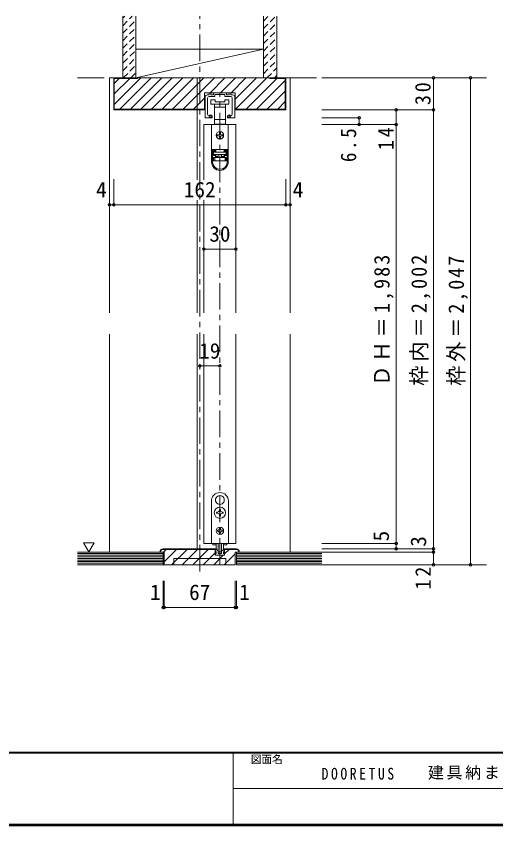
# Model space of a CAD drawing. Units: millimetres at full size, sheet at 1:5. Extents: x -957 to 993, y -689 to 708.
# Drawn here: x -186 to 265, y -689 to 72 of the extents above; entities that cross this region are included whole.
import ezdxf
from ezdxf.enums import TextEntityAlignment as Align

# ---------------------------------------------------------------- set-up
doc = ezdxf.new("R2010")
doc.units = ezdxf.units.MM
doc.header["$LTSCALE"] = 5
doc.header["$PDMODE"] = 32
doc.header["$PDSIZE"] = 2.5
doc.linetypes.add('CHAIN1', pattern=[8, 5, -1, 1, -1])
doc.linetypes.add('DASHED1', pattern=[1.8, 1.2, -0.6])
doc.layers.add('0-B_寸法', color=7, linetype='Continuous', lineweight=9)
doc.layers.add('F-1_枠', color=6, linetype='Continuous', lineweight=9)
doc.layers.add('F-0_補助線', color=7, linetype='Continuous')
doc.layers.add('F-A_文字', color=7, linetype='Continuous')
doc.styles.add('ＭＳ ゴシック', font='')
doc.styles.get('ＭＳ ゴシック').set_extended_font_data('MS Gothic')

# ---------------------------------------------------------------- blocks, each defined once
blk = doc.blocks.new('01')
at = {"layer": '0-B_寸法'}
for p, q in [((-8.95, 7.72), (-9.85, 7.72)), ((-5.85, 7.72), (5.85, 7.72)), ((8.95, 7.72), (9.85, 7.72)), ((-14, 3.72), (-14, -15.48)), ((-12, 5.72), (-10.45, 5.72)), ((-11.65, 2.72), (-11.65, -12.157)), ((-10.15, 6.02), (-10.15, 7.42)), ((-10.15, 4.22), (-4.95, 4.22)), ((-8.65, 6.02), (-8.65, 7.42)), ((-6.45, 5.72), (-8.35, 5.72)), ((-6.15, 7.42), (-6.15, 6.02)), ((-4.65, 4.52), (-4.65, 5.92)), ((-4.35, 6.22), (-0.3, 6.22)), ((0, 6.52), (-0.3, 6.22)), ((0, 6.52), (0.3, 6.22)), ((4.35, 6.22), (0.3, 6.22)), ((4.65, 4.52), (4.65, 5.92)), ((10.15, 4.22), (4.95, 4.22)), ((6.15, 7.42), (6.15, 6.02)), ((6.45, 5.72), (8.35, 5.72)), ((8.65, 6.02), (8.65, 7.42)), ((10.15, 6.02), (10.15, 7.42)), ((12, 5.72), (10.45, 5.72)), ((11.65, 2.72), (11.65, -12.157)), ((14, 3.72), (14, -15.48)), ((-7.15, -15.48), (-7.15, -14.405)), ((7.15, -15.48), (7.15, -14.405)), ((-13.7, -15.78), (-7.45, -15.78)), ((13.7, -15.78), (7.45, -15.78))]:
    blk.add_line(p, q, dxfattribs=at)
for centre, radius, start, end in [((-9.85, 7.42), 0.3, 90, 180), ((-8.95, 7.42), 0.3, 0, 90), ((-5.85, 7.42), 0.3, 90, 180), ((5.85, 7.42), 0.3, 0, 90), ((8.95, 7.42), 0.3, 90, 180), ((9.85, 7.42), 0.3, 0, 90), ((-12, 3.72), 2, 90, 180), ((-10.15, 2.72), 1.5, 90, 180), ((-10.45, 6.02), 0.3, 270, 0), ((-8.35, 6.02), 0.3, 180, 270), ((-6.45, 6.02), 0.3, 270, 0), ((-4.95, 4.52), 0.3, 270, 0), ((-4.35, 5.92), 0.3, 90, 180), ((4.35, 5.92), 0.3, 0, 90), ((4.95, 4.52), 0.3, 180, 270), ((6.45, 6.02), 0.3, 180, 270), ((8.35, 6.02), 0.3, 270, 0), ((10.45, 6.02), 0.3, 180, 270), ((10.15, 2.72), 1.5, 0, 90), ((12, 3.72), 2, 0, 90), ((-9.65, -12.157), 2, 180, 253.54075), ((-8.8, -9.28), 5, 253.54075, 284.75682), ((-7.45, -14.405), 0.3, 0, 104.75682), ((7.45, -14.405), 0.3, 75.24318, 180), ((8.8, -9.28), 5, 255.24318, 286.45925), ((9.65, -12.157), 2, 286.45925, 0), ((-13.7, -15.48), 0.3, 180, 270), ((-7.45, -15.48), 0.3, 270, 0), ((7.45, -15.48), 0.3, 180, 270), ((13.7, -15.48), 0.3, 270, 0)]:
    blk.add_arc(centre, radius, start, end, dxfattribs=at)
for p in [(-8.8, -14.28), (8.8, -14.28)]:
    blk.add_point(p, dxfattribs=at)

msp = doc.modelspace()

# ---------------------------------------------------------------- linework, layer by layer
at = {"layer": '0-B_寸法'}
for p, q in [((-86.141, 14.407), (-86.141, 72.407)), ((-73.641, 14.407), (-73.641, 72.407)), ((46.359, 14.407), (46.359, 72.407)), ((58.859, 14.407), (58.859, 72.407)), ((-73.641, 14.407), (46.359, 41.407)), ((-73.641, 41.407), (46.359, 41.407)), ((-98.641, 14.407), (-94.641, 14.407)), ((-98.641, 14.407), (-98.641, -206.593)), ((-94.641, -15.593), (-94.641, 14.407)), ((-94.141, -10.579), (-69.155, 14.407)), ((-94.141, -15.093), (-94.141, 13.907)), ((-94.141, -0.68), (-79.555, 13.907)), ((-94.141, 9.22), (-89.454, 13.907)), ((-88.756, -15.093), (-59.256, 14.407)), ((-78.856, -15.093), (-49.356, 14.407)), ((-73.641, 14.407), (46.359, 14.407)), ((-68.957, -15.093), (-39.457, 14.407)), ((-29.557, 14.407), (-59.057, -15.093)), ((-19.658, 14.407), (-49.158, -15.093)), ((-39.258, -15.093), (-9.758, 14.407)), ((-29.359, -15.093), (0.141, 14.407)), ((-16.141, 14.407), (-16.141, -81.57)), ((-3.959, 0.407), (10.041, 14.407)), ((5.94, 0.407), (19.94, 14.407)), ((15.84, 0.407), (29.84, 14.407)), ((19.759, -5.574), (39.739, 14.407)), ((20.139, -15.093), (49.639, 14.407)), ((30.038, -15.093), (59.038, 13.907)), ((39.938, -15.093), (66.859, 11.828)), ((52.359, 13.907), (52.359, 14.407)), ((52.359, 13.907), (66.859, 13.907)), ((66.859, -15.093), (66.859, 13.907)), ((67.359, -15.593), (67.359, 14.407)), ((71.359, -206.593), (71.359, 14.407)), ((241.359, 14.407), (101.359, 14.407)), ((206.359, 14.407), (206.359, -15.593)), ((241.359, 14.407), (241.359, -431.593)), ((-9.041, -15.593), (-9.041, 0.407)), ((19.759, 0.407), (-9.041, 0.407)), ((19.759, -15.593), (19.759, 0.407)), ((49.837, -15.093), (66.859, 1.928)), ((-19.459, -15.093), (-9.041, -4.675)), ((-3.141, -6.293), (-3.141, -10.293)), ((0.859, -6.293), (-3.141, -6.293)), ((0.859, -8.293), (0.859, -6.293)), ((9.859, -6.293), (9.859, -8.293)), ((13.859, -6.293), (9.859, -6.293)), ((13.859, -10.293), (13.859, -6.293)), ((-9.041, -15.093), (-94.141, -15.093)), ((-9.56, -15.093), (-9.041, -14.575)), ((-3.141, -10.293), (5.359, -10.293)), ((0.109, -10.293), (0.109, -13.293)), ((0.109, -13.293), (0.109, -24.893)), ((0.109, -13.293), (5.359, -13.293)), ((9.859, -8.293), (0.859, -8.293)), ((5.359, -10.293), (13.859, -10.293)), ((5.359, -13.293), (10.609, -13.293)), ((10.609, -13.293), (10.609, -10.293)), ((10.609, -24.893), (10.609, -13.293)), ((66.859, -15.093), (19.759, -15.093)), ((59.737, -15.093), (66.859, -7.971)), ((-9.041, -15.593), (-94.641, -15.593)), ((67.359, -15.593), (19.759, -15.593)), ((206.359, -15.593), (101.359, -15.593)), ((171.359, -15.593), (171.359, -29.593)), ((206.359, -443.593), (206.359, -15.593)), ((-9.641, -29.593), (-9.641, -81.57)), ((20.359, -29.593), (-9.641, -29.593)), ((-2.541, -29.593), (-2.541, -52.893)), ((13.259, -29.593), (-2.541, -29.593)), ((0.109, -24.893), (0.109, -29.293)), ((5.359, -24.893), (0.109, -24.893)), ((0.109, -29.293), (1.359, -29.293)), ((10.609, -24.893), (5.359, -24.893)), ((9.359, -29.593), (9.359, -29.293)), ((9.359, -29.293), (10.609, -29.293)), ((10.609, -29.293), (10.609, -24.893)), ((13.259, -29.593), (13.259, -52.893)), ((20.359, -29.593), (20.359, -206.593)), ((136.359, -23.093), (101.359, -23.093)), ((171.359, -29.593), (101.359, -29.593)), ((136.359, -23.093), (136.359, -29.593)), ((171.359, -29.593), (171.359, -423.594)), ((4.859, -37.093), (4.859, -38.093)), ((5.859, -38.093), (5.859, -37.093)), ((3.859, -39.093), (2.859, -39.093)), ((2.859, -40.093), (3.859, -40.093)), ((4.859, -41.093), (4.859, -42.093)), ((5.859, -42.093), (5.859, -41.093)), ((7.859, -39.093), (6.859, -39.093)), ((6.859, -40.093), (7.859, -40.093)), ((-2.541, -52.893), (-2.541, -52.993)), ((13.259, -52.893), (-2.541, -52.893)), ((-2.541, -52.993), (-2.541, -64.693)), ((-1.541, -52.993), (-2.541, -52.993)), ((-1.541, -64.693), (-1.541, -52.993)), ((1.159, -52.993), (-1.541, -52.993)), ((0.459, -52.993), (0.459, -52.893)), ((1.159, -52.993), (1.159, -53.993)), ((1.359, -55.093), (1.359, -52.893)), ((9.359, -52.893), (9.359, -55.093)), ((9.559, -53.993), (9.559, -52.993)), ((12.259, -52.993), (9.559, -52.993)), ((10.259, -52.893), (10.259, -52.993)), ((13.259, -52.893), (13.259, -52.993)), ((13.259, -64.693), (13.259, -52.993)), ((-0.741, -53.993), (1.159, -53.993)), ((-0.741, -53.993), (-0.741, -58.693)), ((1.159, -54.993), (-0.741, -54.993)), ((1.159, -58.693), (-0.741, -58.693)), ((1.359, -55.093), (-0.541, -55.093)), ((-0.541, -55.093), (-0.541, -55.593)), ((-0.541, -63.593), (-0.541, -60.593)), ((-0.541, -60.593), (0.459, -60.593)), ((0.459, -60.593), (0.459, -63.593)), ((0.459, -60.593), (10.259, -60.593)), ((1.159, -53.993), (1.159, -54.993)), ((1.159, -58.693), (1.159, -60.593)), ((1.359, -59.593), (1.359, -57.593)), ((1.359, -59.593), (3.859, -59.593)), ((1.359, -60.593), (1.359, -59.593)), ((3.859, -57.593), (3.859, -60.593)), ((6.859, -57.593), (6.859, -60.593)), ((11.259, -55.093), (9.359, -55.093)), ((9.359, -57.593), (9.359, -59.593)), ((9.559, -53.993), (11.459, -53.993)), ((9.559, -57.693), (11.459, -57.693)), ((9.559, -58.693), (9.559, -57.693)), ((9.559, -60.593), (9.559, -58.693)), ((11.459, -58.693), (9.559, -58.693)), ((10.259, -63.593), (10.259, -60.593)), ((10.259, -60.593), (11.259, -60.593)), ((11.259, -55.593), (11.259, -55.093)), ((11.259, -60.593), (11.259, -63.593)), ((11.459, -58.693), (11.459, -53.993)), ((0.459, -63.593), (-0.541, -63.593)), ((10.259, -63.593), (0.459, -63.593)), ((11.259, -63.593), (10.259, -63.593)), ((-94.641, -104.898), (-94.641, -80.839)), ((67.359, -104.898), (67.359, -84.339)), ((-94.641, -104.898), (67.359, -104.898)), ((-16.141, -100.78), (-16.141, -206.593)), ((-9.641, -100.78), (-9.641, -206.593)), ((-9.641, -146.593), (20.359, -146.593)), ((-98.641, -226.593), (-98.641, -431.594)), ((-16.141, -226.593), (-16.141, -428.594)), ((-9.641, -226.593), (-9.641, -423.594)), ((20.359, -226.593), (20.359, -423.594)), ((71.359, -431.594), (71.359, -226.593)), ((5.26, -378.445), (5.359, -378.544)), ((5.458, -378.445), (5.359, -378.544)), ((-2.641, -423.594), (-2.641, -383.594)), ((1.716, -384.582), (1.851, -384.619)), ((1.815, -384.754), (1.851, -384.619)), ((9.001, -384.582), (8.866, -384.619)), ((8.902, -384.754), (8.866, -384.619)), ((13.359, -383.594), (13.359, -423.594)), ((3.159, -394.094), (2.209, -394.094)), ((2.209, -394.094), (2.209, -395.094)), ((2.209, -395.094), (3.159, -395.094)), ((4.859, -391.444), (4.859, -392.394)), ((5.859, -391.444), (4.859, -391.444)), ((5.859, -392.394), (5.859, -391.444)), ((8.509, -394.094), (7.559, -394.094)), ((7.559, -395.094), (8.509, -395.094)), ((8.509, -395.094), (8.509, -394.094)), ((5.859, -397.744), (5.859, -396.794)), ((3.559, -411.094), (2.959, -411.094)), ((2.959, -411.094), (2.959, -412.094)), ((4.859, -409.194), (5.859, -409.194)), ((4.859, -409.194), (4.859, -409.794)), ((5.859, -409.194), (5.859, -409.794)), ((7.159, -411.094), (7.759, -411.094)), ((2.959, -412.094), (3.559, -412.094)), ((4.859, -413.394), (4.859, -413.994)), ((5.859, -413.994), (4.859, -413.994)), ((5.859, -413.394), (5.859, -413.994)), ((-123.077, -422.78), (-118.077, -431.44)), ((-9.641, -423.594), (20.359, -423.594)), ((13.359, -423.594), (-2.641, -423.594)), ((-1.241, -423.594), (-1.241, -424.794)), ((-1.241, -424.794), (1.891, -424.794)), ((1.859, -428.015), (1.859, -423.594)), ((3.859, -423.594), (3.859, -431.215)), ((6.859, -423.594), (6.859, -431.215)), ((8.826, -424.794), (11.959, -424.794)), ((8.859, -428.015), (8.859, -423.594)), ((11.959, -423.594), (11.959, -424.794)), ((171.359, -423.594), (101.359, -423.594)), ((171.359, -423.594), (171.359, -428.594)), ((-48.141, -431.594), (-128.641, -431.594)), ((-48.141, -433.094), (-128.641, -433.094)), ((-47.141, -431.594), (-51.141, -431.594)), ((-48.141, -428.594), (0.959, -428.594)), ((-48.141, -429.093), (0.959, -429.093)), ((-48.141, -443.593), (-48.141, -431.594)), ((-47.877, -431.594), (-45.377, -429.093)), ((-47.141, -440.758), (-35.477, -429.093)), ((-47.141, -443.594), (-47.141, -431.594)), ((-40.078, -443.594), (-25.578, -429.093)), ((-30.178, -443.594), (-15.678, -429.093)), ((-20.279, -443.594), (-5.779, -429.093)), ((-10.379, -443.594), (0.959, -432.256)), ((0.859, -428.594), (1.402, -428.594)), ((0.859, -429.594), (0.859, -428.594)), ((0.959, -434.593), (0.959, -428.593)), ((1.559, -434.593), (1.073, -433.367)), ((1.859, -433.093), (1.259, -433.093)), ((3.021, -430.006), (1.755, -428.74)), ((1.859, -433.093), (1.859, -431.83)), ((3.233, -430.094), (3.559, -430.094)), ((3.759, -432.793), (3.759, -430.294)), ((6.559, -431.515), (4.159, -431.515)), ((5.359, -433.393), (5.659, -433.093)), ((5.659, -433.093), (6.659, -433.093)), ((6.959, -432.793), (6.959, -430.294)), ((7.484, -430.094), (7.159, -430.094)), ((7.697, -430.006), (8.962, -428.74)), ((8.859, -433.093), (8.859, -431.83)), ((8.859, -433.093), (9.459, -433.093)), ((9.159, -434.593), (9.645, -433.367)), ((9.42, -443.594), (19.859, -433.155)), ((9.759, -428.594), (20.859, -428.594)), ((9.759, -429.093), (20.859, -429.093)), ((9.759, -433.355), (14.02, -429.093)), ((20.859, -443.593), (20.859, -431.594)), ((20.859, -431.594), (101.359, -431.594)), ((20.859, -433.094), (101.359, -433.094)), ((206.359, -428.594), (101.359, -428.594)), ((206.359, -431.593), (101.359, -431.593)), ((241.359, -443.593), (241.359, -431.593)), ((-48.141, -434.594), (-128.641, -434.594)), ((-48.141, -436.094), (-128.641, -436.094)), ((-48.141, -437.594), (-128.641, -437.594)), ((-48.141, -439.094), (-128.641, -439.094)), ((-48.141, -440.594), (-128.641, -440.594)), ((-0.48, -443.594), (8.52, -434.593)), ((2.659, -434.593), (1.559, -434.593)), ((2.659, -434.593), (2.859, -434.393)), ((2.859, -434.393), (3.059, -434.593)), ((7.659, -434.593), (3.059, -434.593)), ((7.859, -434.393), (7.659, -434.593)), ((8.059, -434.593), (7.859, -434.393)), ((8.059, -434.593), (9.159, -434.593)), ((10.859, -443.594), (10.859, -437.593)), ((20.859, -434.594), (101.359, -434.594)), ((20.859, -436.094), (101.359, -436.094)), ((20.859, -437.594), (101.359, -437.594)), ((20.859, -439.094), (101.359, -439.094)), ((20.859, -440.594), (101.359, -440.594)), ((-48.141, -442.094), (-128.641, -442.094)), ((-48.141, -443.594), (-128.641, -443.594)), ((19.859, -443.594), (-47.141, -443.594)), ((20.859, -442.094), (101.359, -442.094)), ((20.859, -443.594), (101.359, -443.594)), ((241.359, -443.593), (101.359, -443.593))]:
    msp.add_line(p, q, dxfattribs=at)
at = {"layer": '0-B_寸法', "linetype": 'DASHED1'}
for p, q in [((-86.113, 63.44), (-77.147, 72.407)), ((-86.113, 70.511), (-84.218, 72.407)), ((-86.113, 56.369), (-73.613, 68.869)), ((46.359, 60.732), (58.033, 72.407)), ((46.359, 67.803), (50.962, 72.407)), ((-86.113, 49.298), (-73.613, 61.798)), ((46.359, 53.661), (58.859, 66.161)), ((-86.113, 42.227), (-73.613, 54.727)), ((46.359, 46.59), (58.859, 59.09)), ((-86.113, 35.156), (-73.613, 47.656)), ((46.359, 39.519), (58.859, 52.019)), ((-85.792, 28.407), (-73.613, 40.585)), ((46.359, 32.448), (58.859, 44.948)), ((-86.141, 20.986), (-73.613, 33.514)), ((46.359, 25.377), (58.859, 37.877)), ((46.359, 18.306), (58.859, 30.806)), ((-85.649, 14.407), (-73.613, 26.443)), ((49.531, 14.407), (58.859, 23.735)), ((-78.578, 14.407), (-73.613, 19.372)), ((56.602, 14.407), (58.859, 16.664))]:
    msp.add_line(p, q, dxfattribs=at)
at = {"layer": '0-B_寸法', "linetype": 'CHAIN1'}
for p, q in [((-13.641, -449.942), (-13.641, 72.407)), ((-128.641, 14.407), (260.359, 14.407)), ((5.359, -443.593), (5.359, 0.407)), ((-128.641, -443.593), (260.359, -443.593))]:
    msp.add_line(p, q, dxfattribs=at)
at = {"layer": '0-B_寸法', "color": 4}
for p, q in [((-98.641, -104.898), (-98.641, -80.839)), ((-94.641, -104.898), (-94.641, -80.839)), ((67.359, -104.898), (67.359, -80.839)), ((71.359, -104.898), (71.359, -80.839)), ((-98.641, -104.898), (-94.641, -104.898)), ((67.359, -104.898), (71.359, -104.898)), ((-13.641, -256.593), (5.359, -256.593)), ((-48.141, -483.593), (-48.141, -458.593)), ((-47.141, -483.593), (-47.141, -458.593)), ((19.859, -483.593), (19.859, -458.593)), ((20.859, -483.593), (20.859, -458.593)), ((-48.141, -483.593), (-47.141, -483.593)), ((-47.141, -483.593), (19.859, -483.593)), ((19.859, -483.593), (20.859, -483.593))]:
    msp.add_line(p, q, dxfattribs=at)
at = {"layer": '0-B_寸法'}
for points in [[(71.359, 14.407), (67.359, 14.407), (-94.641, 14.407)], [(-72.141, 14.407), (-72.141, 13.907), (-94.141, 13.907)], [(9.359, -29.293), (1.359, -29.293), (1.359, -29.593)], [(13.259, -52.993), (12.259, -52.993), (12.259, -64.693)], [(-0.741, -57.693), (1.159, -57.693), (1.159, -58.693)], [(6.859, -59.593), (9.359, -59.593), (9.359, -60.593)], [(11.459, -54.993), (9.559, -54.993), (9.559, -53.993)], [(4.859, -396.794), (4.859, -397.744), (5.859, -397.744)], [(7.759, -411.094), (7.759, -412.094), (7.159, -412.094)], [(-123.077, -422.78), (-113.077, -422.78), (-118.077, -431.44)], [(0.959, -434.593), (9.759, -434.593), (9.759, -428.593)], [(4.059, -433.093), (5.059, -433.093), (5.359, -433.393)], [(9.859, -429.594), (9.859, -428.594), (9.316, -428.594)], [(19.859, -443.594), (19.859, -431.594), (23.859, -431.594)], [(-38.141, -443.594), (-38.141, -437.593), (10.859, -437.593)]]:
    msp.add_lwpolyline(points, dxfattribs=at)
msp.add_lwpolyline([(11.259, -57.593), (-0.541, -57.593), (-0.541, -55.593), (11.259, -55.593)], close=True, dxfattribs=at)
for centre, radius in [((5.359, -39.593), 3.5), ((5.359, -394.594), 5.35), ((5.359, -411.594), 3.5)]:
    msp.add_circle(centre, radius, dxfattribs=at)
for centre, radius, start, end in [((5.359, -37.093), 0.5, 90, 180), ((5.359, -37.093), 0.5, 0, 90), ((2.859, -39.593), 0.5, 90, 180), ((2.859, -39.593), 0.5, 180, 270), ((3.859, -38.093), 1, 270, 0), ((3.859, -41.093), 1, 0, 90), ((5.359, -42.093), 0.5, 180, 270), ((5.359, -42.093), 0.5, 270, 0), ((6.859, -38.093), 1, 180, 270), ((6.859, -41.093), 1, 90, 180), ((7.859, -39.593), 0.5, 0, 90), ((7.859, -39.593), 0.5, 270, 0), ((5.359, -64.693), 7.9, 180, 0), ((5.359, -64.693), 6.9, 180, 0), ((5.359, -383.594), 8, 0, 180), ((5.359, -382.594), 4.15, 91.3645, 208.6355), ((5.359, -382.594), 4.15, 331.3645, 88.6355), ((5.359, -382.594), 4.15, 211.3645, 328.6355), ((3.159, -392.394), 1.7, 270, 0), ((3.159, -396.794), 1.7, 0, 90), ((7.559, -392.394), 1.7, 180, 270), ((7.559, -396.794), 1.7, 90, 180), ((3.559, -409.794), 1.3, 270, 0), ((7.159, -409.794), 1.3, 180, 270), ((3.559, -413.394), 1.3, 0, 90), ((7.159, -413.394), 1.3, 90, 180), ((-48.141, -431.594), 3, 90, 180), ((-48.141, -431.594), 2.5, 90, 180), ((-1.141, -431.83), 3, 0, 48.19), ((1.259, -433.293), 0.2, 90, 201.616), ((1.402, -429.094), 0.5, 45, 90), ((3.859, -428.015), 2, 180, 264.78409), ((3.233, -429.794), 0.3, 225, 270), ((3.559, -430.294), 0.2, 0, 90), ((3.659, -430.206), 0.2, 0, 84.78409), ((4.059, -432.793), 0.3, 180, 270), ((4.159, -431.215), 0.3, 180, 270), ((6.559, -431.215), 0.3, 270, 0), ((6.659, -432.793), 0.3, 270, 0), ((7.059, -430.206), 0.2, 95.21591, 180), ((7.159, -430.294), 0.2, 90, 180), ((6.859, -428.015), 2, 275.21591, 0), ((7.484, -429.794), 0.3, 270, 315), ((11.859, -431.83), 3, 131.81, 180), ((9.316, -429.094), 0.5, 90, 135), ((9.459, -433.293), 0.2, 338.384, 90), ((20.859, -431.594), 3, 0, 90), ((20.859, -431.594), 2.5, 0, 90)]:
    msp.add_arc(centre, radius, start, end, dxfattribs=at)
for p in [(206.359, 14.407), (241.359, 14.407), (171.359, -15.593), (206.359, -15.593), (136.359, -23.093), (136.359, -29.593), (171.359, -29.593), (-98.641, -104.898), (-94.641, -104.898), (67.359, -104.898), (71.359, -104.898), (-9.641, -146.593), (20.359, -146.593), (-13.641, -256.593), (5.359, -256.593), (171.359, -423.594), (171.359, -428.594), (206.359, -428.594), (206.359, -431.593), (206.359, -443.593), (241.359, -443.593), (-48.141, -483.593), (-47.141, -483.593), (19.859, -483.593), (20.859, -483.593)]:
    msp.add_point(p, dxfattribs=at)
at = {"layer": 'F-1_枠'}
for p, q in [((992.782, -619.898), (-957.218, -619.898)), ((992.782, -620.731), (-957.218, -620.731)), ((17.782, -620.731), (17.782, -687.398)), ((17.782, -654.065), (991.115, -654.066)), ((992.782, -687.398), (-957.218, -687.398)), ((992.782, -688.231), (-957.218, -688.231)), ((992.782, -689.065), (-957.218, -689.065))]:
    msp.add_line(p, q, dxfattribs=at)

# ---------------------------------------------------------------- block references
at = {"layer": '0-B_寸法'}
msp.add_blockref('01', (5.359, -7.313), dxfattribs=at)

# ---------------------------------------------------------------- texts
at = {"layer": '0-B_寸法', "style": 'ＭＳ ゴシック'}
for s, p in [('4', (-111.177, -102.398)), ('162', (-28.641, -102.398)), ('4', (73.906, -102.398)), ('30', (-4.641, -144.093)), ('19', (-14.141, -254.093)), ('1', (-60.507, -481.093)), ('67', (-23.641, -481.093)), ('1', (23.501, -481.093))]:
    msp.add_text(s, height=14.66, dxfattribs=at).set_placement(p, align=Align.BOTTOM_LEFT)
for s, p in [('5', (168.859, -421.594)), ('3', (203.859, -426.594))]:
    msp.add_text(s, height=14.66, rotation=90, dxfattribs=at).set_placement(p, align=Align.BOTTOM_LEFT)
at = {"layer": '0-B_寸法', "char_height": 14.66, "attachment_point": 7, "rotation": 90, "style": 'ＭＳ ゴシック'}
for s, insert in [('\\T1.27;\\W0.95;30', (203.859, -11.218)), ('\\T1.27;\\W0.9;6.5', (133.859, -64.811)), ('\\T1.27;\\W0.95;14', (168.859, -53.561)), ('\\T1.2;\\W0.95;ＤＨ＝1,983\\~', (168.859, -275.258)), ('\\T1.2;\\W0.95;枠内＝2,002\\~', (203.859, -275.258)), ('\\T1.19;\\W0.95;枠外＝2,047', (238.859, -275.258)), ('\\T1.27;\\W0.95;12', (203.859, -466.843))]:
    msp.add_mtext(s, dxfattribs=dict(at, insert=insert))
at = {"layer": 'F-0_補助線', "insert": (101.115, -645.731), "char_height": 11, "attachment_point": 7, "style": 'ＭＳ ゴシック'}
msp.add_mtext('\\T1.39;\\W0.85;DOORETUS', dxfattribs=at)
at = {"layer": 'F-A_文字', "style": 'ＭＳ ゴシック'}
msp.add_text('図面名', height=7.331, dxfattribs=at).set_placement((34.449, -632.398), align=Align.BOTTOM_LEFT)
at = {"layer": 'F-A_文字', "insert": (201.115, -645.731), "char_height": 11, "attachment_point": 7, "style": 'ＭＳ ゴシック'}
msp.add_mtext('\\T1.17;建具納まり図', dxfattribs=at)

doc.saveas('drawing.dxf')
